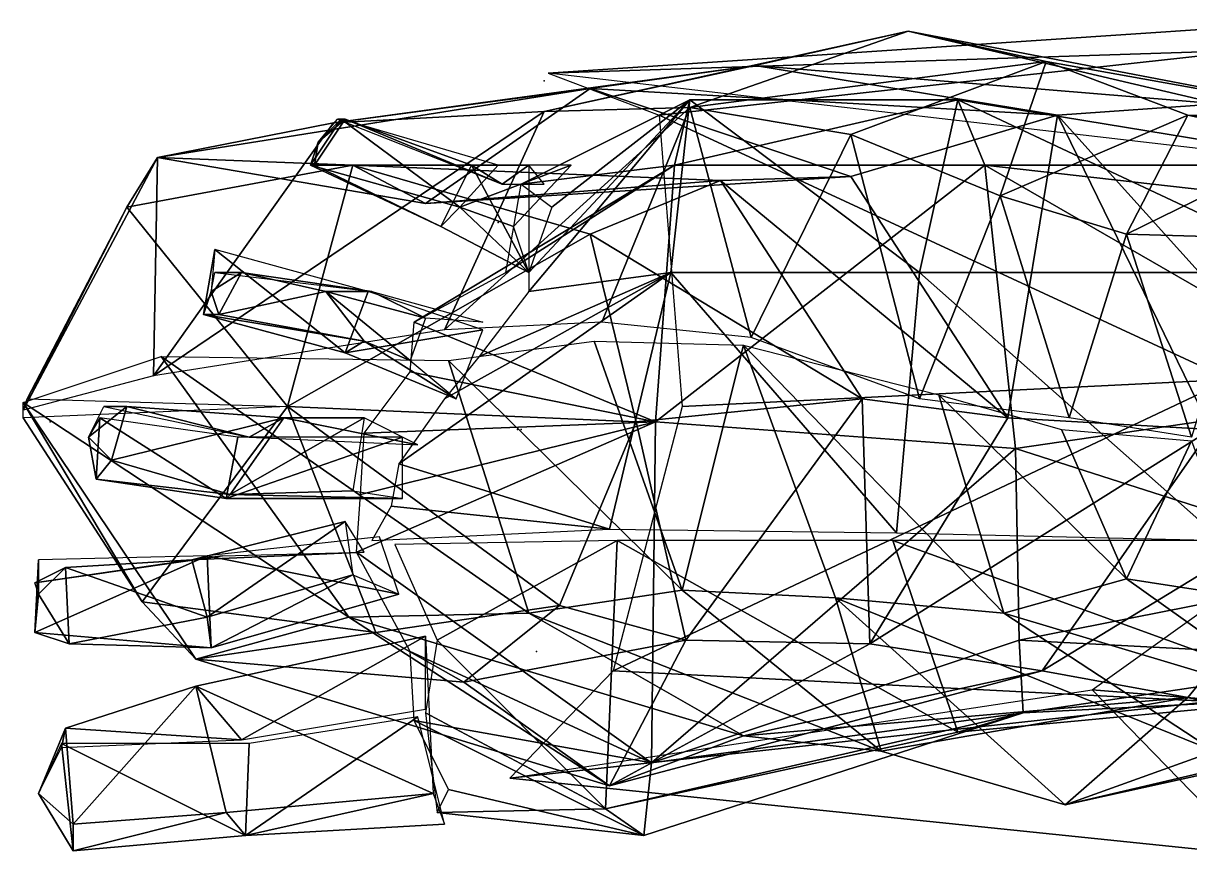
# Model space of a CAD drawing. Extents: x 4.9 to 9.1, y -6.1 to 13.5.
# Drawn here: x 6.359 to 6.867, y 12.674 to 13.035 of the extents above; entities that cross this region are included whole.
import ezdxf

# ---------------------------------------------------------------- set-up
doc = ezdxf.new("R2010")
doc.units = 0
doc.layers.get('0').update_dxf_attribs({"linetype": 'CONTINUOUS'})

msp = doc.modelspace()

# ---------------------------------------------------------------- linework, layer by layer
at = {"color": 0}
for p in [(6.58598, 13.0102, -2.59333), (6.56598, 12.94853, -2.58833), (6.37098, 12.86186, -4.11333), (6.57431, 12.85853, -2.59333), (6.57431, 12.85853, -2.59333), (6.57598, 12.85853, -2.595), (6.57598, 12.85853, -2.595), (6.58264, 12.76186, -2.59667)]:
    msp.add_point(p, dxfattribs=at)
for points in [[(6.58764, 13.01353, -2.59667), (6.89431, 13.02353, -2.44333), (6.91264, 13.0352, -2.61833)], [(6.91264, 13.0352, -2.61833), (6.90431, 12.97686, -2.765), (6.58764, 13.01353, -2.59667)], [(6.74431, 13.03186, -2.99333), (6.58598, 12.99686, -2.88333), (6.67764, 13.01686, -2.81833)], [(6.58598, 12.99686, -2.88333), (6.74431, 13.03186, -2.99333), (6.64931, 12.99853, -3.03167)], [(6.80431, 13.01853, -3.15833), (6.64931, 12.99853, -3.03167), (6.74431, 13.03186, -2.99333)], [(6.67764, 13.01686, -2.81833), (6.87931, 13.0002, -2.93), (6.74431, 13.03186, -2.99333)], [(6.94431, 12.99353, -3.10167), (6.74431, 13.03186, -2.99333), (6.87931, 13.0002, -2.93)], [(6.74431, 13.03186, -2.99333), (6.94431, 12.99353, -3.10167), (6.80431, 13.01853, -3.15833)], [(6.89431, 13.02353, -2.44333), (6.58764, 13.01353, -2.59667), (6.63598, 12.9952, -2.44667)], [(6.63598, 12.9952, -2.44667), (6.88431, 12.8802, -2.36667), (6.89431, 13.02353, -2.44333)], [(6.64931, 12.99853, -3.03167), (6.80431, 13.01853, -3.15833), (6.71931, 12.98686, -3.185)], [(6.78431, 12.9602, -3.35), (6.71931, 12.98686, -3.185), (6.80431, 13.01853, -3.15833)], [(6.80431, 13.01853, -3.15833), (6.86598, 12.9952, -3.32833), (6.78431, 12.9602, -3.35)], [(6.86598, 12.9952, -3.32833), (6.80431, 13.01853, -3.15833), (6.94431, 12.99353, -3.10167)], [(6.67764, 13.01686, -2.81833), (6.49431, 12.99186, -2.70833), (6.60598, 13.00686, -2.67167)], [(6.49431, 12.99186, -2.70833), (6.67764, 13.01686, -2.81833), (6.58598, 12.99686, -2.88333)], [(6.60598, 13.00686, -2.67167), (6.80931, 12.9952, -2.765), (6.67764, 13.01686, -2.81833)], [(6.87931, 13.0002, -2.93), (6.67764, 13.01686, -2.81833), (6.80931, 12.9952, -2.765)], [(6.60598, 13.00686, -2.67167), (6.41764, 12.97686, -2.58667), (6.53431, 12.95686, -2.53)], [(6.41764, 12.97686, -2.58667), (6.60598, 13.00686, -2.67167), (6.49431, 12.99186, -2.70833)], [(6.53431, 12.95686, -2.53), (6.71931, 12.96853, -2.60333), (6.60598, 13.00686, -2.67167)], [(6.80931, 12.9952, -2.765), (6.60598, 13.00686, -2.67167), (6.71931, 12.96853, -2.60333)], [(6.64931, 12.99853, -3.03167), (6.54264, 12.90186, -2.89333), (6.58598, 12.99686, -2.88333)], [(6.54264, 12.90186, -2.89333), (6.64931, 12.99853, -3.03167), (6.61098, 12.9052, -3.04)], [(6.57598, 12.9652, -4.10333), (6.64931, 13.00186, -4.09833), (6.64264, 12.97353, -4.14333)], [(6.64931, 13.00186, -4.09833), (6.57598, 12.9652, -4.10333), (6.58931, 12.9552, -4.05833)], [(6.57931, 12.91853, -4.085), (6.64098, 12.92686, -4.045), (6.64931, 13.00186, -4.09833)], [(6.64931, 13.00186, -4.09833), (6.58931, 12.9552, -4.05833), (6.57931, 12.92686, -4.05667)], [(6.64931, 13.00186, -4.09833), (6.57931, 12.92686, -4.05667), (6.57931, 12.91853, -4.085)], [(6.67598, 12.89853, -3.19667), (6.61098, 12.9052, -3.04), (6.64931, 12.99853, -3.03167)], [(6.74931, 12.92686, -3.99), (6.64931, 13.00186, -4.09833), (6.64098, 12.92686, -4.045)], [(6.64264, 12.97353, -4.14333), (6.76598, 13.00186, -4.07), (6.77764, 12.97353, -4.13333)], [(6.76598, 13.00186, -4.07), (6.64264, 12.97353, -4.14333), (6.64931, 13.00186, -4.09833)], [(6.64931, 13.00186, -4.09833), (6.74931, 12.92686, -3.99), (6.76598, 13.00186, -4.07)], [(6.64931, 12.99853, -3.03167), (6.71931, 12.98686, -3.185), (6.67598, 12.89853, -3.19667)], [(6.92597, 12.92686, -3.91333), (6.76598, 13.00186, -4.07), (6.74931, 12.92686, -3.99)], [(6.76598, 13.00186, -4.07), (6.92597, 12.92686, -3.91333), (6.93931, 12.97353, -4.02)], [(6.93931, 12.97353, -4.02), (6.77764, 12.97353, -4.13333), (6.76598, 13.00186, -4.07)], [(6.80931, 12.9952, -2.765), (6.94764, 12.84186, -2.885), (6.87931, 13.0002, -2.93)], [(6.58598, 12.99686, -2.88333), (6.41598, 12.88186, -2.75833), (6.49431, 12.99186, -2.70833)], [(6.41598, 12.88186, -2.75833), (6.58598, 12.99686, -2.88333), (6.54264, 12.90186, -2.89333)], [(6.48764, 12.98353, -4.09), (6.48431, 12.97353, -4.08167), (6.49764, 12.99353, -4.08167)], [(6.54931, 12.9552, -4.05167), (6.49764, 12.99353, -4.08167), (6.48431, 12.97353, -4.08167)], [(6.48764, 12.98353, -4.09), (6.49931, 12.99353, -4.09667), (6.48598, 12.97353, -4.1)], [(6.55431, 12.97353, -4.09833), (6.48598, 12.97353, -4.1), (6.49931, 12.99353, -4.09667)], [(6.48764, 12.98353, -4.09), (6.49598, 12.99353, -4.07833), (6.49931, 12.99353, -4.09667)], [(6.56764, 12.9652, -4.06333), (6.49931, 12.99353, -4.09667), (6.49598, 12.99353, -4.07833)], [(6.49764, 12.99353, -4.08167), (6.54931, 12.9552, -4.05167), (6.56598, 12.97353, -4.06667)], [(6.49931, 12.99353, -4.09667), (6.56764, 12.9652, -4.06333), (6.55431, 12.97353, -4.09833)], [(6.88431, 12.8802, -2.36667), (6.63598, 12.9952, -2.44667), (6.64598, 12.86853, -2.37667)], [(6.80931, 12.9952, -2.765), (6.71931, 12.96853, -2.60333), (6.78764, 12.86353, -2.57333)], [(6.83931, 12.94353, -3.48667), (6.78431, 12.9602, -3.35), (6.86598, 12.9952, -3.32833)], [(6.78764, 12.86353, -2.57333), (6.87598, 12.85853, -2.75833), (6.80931, 12.9952, -2.765)], [(6.94764, 12.84186, -2.885), (6.80931, 12.9952, -2.765), (6.87598, 12.85853, -2.75833)], [(6.86598, 12.9952, -3.32833), (6.92097, 12.98353, -3.46833), (6.83931, 12.94353, -3.48667)], [(6.94431, 12.99353, -3.10167), (7.00097, 12.9702, -3.28167), (6.86598, 12.9952, -3.32833)], [(6.92097, 12.98353, -3.46833), (6.86598, 12.9952, -3.32833), (7.00097, 12.9702, -3.28167)], [(6.41764, 12.97686, -2.58667), (6.49431, 12.99186, -2.70833), (6.41598, 12.88186, -2.75833)], [(6.48764, 12.98353, -4.09), (6.48598, 12.97353, -4.1), (6.48431, 12.97353, -4.08167)], [(6.74931, 12.87186, -3.355), (6.67598, 12.89853, -3.19667), (6.71931, 12.98686, -3.185)], [(6.71931, 12.98686, -3.185), (6.78431, 12.9602, -3.35), (6.74931, 12.87186, -3.355)], [(6.89431, 12.94186, -3.62667), (6.83931, 12.94353, -3.48667), (6.92097, 12.98353, -3.46833)], [(6.40431, 12.9552, -2.49333), (6.41764, 12.97686, -2.58667), (6.35931, 12.86686, -2.64333)], [(6.41598, 12.88186, -2.75833), (6.35931, 12.86686, -2.64333), (6.41764, 12.97686, -2.58667)], [(6.41764, 12.97686, -2.58667), (6.40431, 12.9552, -2.49333), (6.50264, 12.97353, -2.44333)], [(6.50264, 12.97353, -2.44333), (6.53431, 12.95686, -2.53), (6.41764, 12.97686, -2.58667)], [(6.47431, 12.86853, -2.395), (6.50264, 12.97353, -2.44333), (6.40431, 12.9552, -2.49333)], [(6.47431, 12.86853, -2.395), (6.60598, 12.94353, -2.39667), (6.50264, 12.97353, -2.44333)], [(6.54098, 12.94686, -4.085), (6.48431, 12.97353, -4.08167), (6.48598, 12.97353, -4.1)], [(6.48431, 12.97353, -4.08167), (6.54098, 12.94686, -4.085), (6.54931, 12.9552, -4.05167)], [(6.48598, 12.97353, -4.1), (6.55431, 12.97353, -4.09833), (6.54098, 12.94686, -4.085)], [(6.66264, 12.96686, -2.455), (6.50264, 12.97353, -2.44333), (6.60598, 12.94353, -2.39667)], [(6.50264, 12.97353, -2.44333), (6.66264, 12.96686, -2.455), (6.53431, 12.95686, -2.53)], [(6.52931, 12.9052, -4.09), (6.64264, 12.97353, -4.14333), (6.63431, 12.86186, -4.15667)], [(6.64264, 12.97353, -4.14333), (6.52931, 12.9052, -4.09), (6.56931, 12.92686, -4.09)], [(6.57931, 12.92686, -4.085), (6.54098, 12.94686, -4.085), (6.55431, 12.97353, -4.09833)], [(6.59764, 12.97353, -4.06333), (6.56598, 12.97353, -4.06667), (6.54931, 12.9552, -4.05167)], [(6.54931, 12.9552, -4.05167), (6.57264, 12.94686, -4.06167), (6.59764, 12.97353, -4.06333)], [(6.57931, 12.97353, -4.09667), (6.55431, 12.97353, -4.09833), (6.56764, 12.9652, -4.06333)], [(6.55431, 12.97353, -4.09833), (6.57931, 12.97353, -4.09667), (6.57931, 12.92686, -4.085)], [(6.56764, 12.9652, -4.06333), (6.58598, 12.9652, -4.065), (6.57931, 12.97353, -4.09667)], [(6.64264, 12.97353, -4.14333), (6.56931, 12.92686, -4.09), (6.57598, 12.9652, -4.10333)], [(6.63431, 12.86186, -4.15667), (6.77764, 12.97353, -4.13333), (6.79098, 12.8502, -4.13)], [(6.77764, 12.97353, -4.13333), (6.63431, 12.86186, -4.15667), (6.64264, 12.97353, -4.14333)], [(6.77764, 12.97353, -4.13333), (6.93931, 12.97353, -4.02), (6.93931, 12.9552, -4.10833)], [(6.77764, 12.97353, -4.13333), (6.93931, 12.9552, -4.10833), (6.95097, 12.87353, -4.11833)], [(6.95097, 12.87353, -4.11833), (6.79098, 12.8502, -4.13), (6.77764, 12.97353, -4.13333)], [(6.71931, 12.96853, -2.60333), (6.53431, 12.95686, -2.53), (6.66264, 12.96686, -2.455)], [(6.60598, 12.94353, -2.39667), (6.72431, 12.87186, -2.44333), (6.66264, 12.96686, -2.455)], [(6.66264, 12.96686, -2.455), (6.78764, 12.86353, -2.57333), (6.71931, 12.96853, -2.60333)], [(6.78764, 12.86353, -2.57333), (6.66264, 12.96686, -2.455), (6.72431, 12.87186, -2.44333)], [(6.81431, 12.86353, -3.49167), (6.74931, 12.87186, -3.355), (6.78431, 12.9602, -3.35)], [(6.78431, 12.9602, -3.35), (6.83931, 12.94353, -3.48667), (6.81431, 12.86353, -3.49167)], [(6.35931, 12.86686, -2.64333), (6.36098, 12.87186, -2.52167), (6.40431, 12.9552, -2.49333)], [(6.47431, 12.86853, -2.395), (6.40431, 12.9552, -2.49333), (6.36098, 12.87186, -2.52167)], [(6.57931, 12.92686, -4.085), (6.54931, 12.9552, -4.05167), (6.54098, 12.94686, -4.085)], [(6.54931, 12.9552, -4.05167), (6.57931, 12.92686, -4.085), (6.57264, 12.94686, -4.06167)], [(6.47431, 12.86853, -2.395), (6.62598, 12.86186, -2.38), (6.60598, 12.94353, -2.39667)], [(6.72431, 12.87186, -2.44333), (6.60598, 12.94353, -2.39667), (6.62598, 12.86186, -2.38)], [(6.86764, 12.8552, -3.625), (6.81431, 12.86353, -3.49167), (6.83931, 12.94353, -3.48667)], [(6.83931, 12.94353, -3.48667), (6.89431, 12.94186, -3.62667), (6.86764, 12.8552, -3.625)], [(6.44098, 12.91853, -4.05667), (6.43764, 12.90853, -4.05), (6.44264, 12.93686, -4.04667)], [(6.49931, 12.89186, -4.04167), (6.44264, 12.93686, -4.04667), (6.43764, 12.90853, -4.05)], [(6.44264, 12.93686, -4.04667), (6.49931, 12.89186, -4.04167), (6.50931, 12.91853, -4.035)], [(6.44098, 12.91853, -4.05667), (6.45431, 12.92686, -4.06833), (6.44431, 12.90853, -4.075)], [(6.44098, 12.91853, -4.05667), (6.44264, 12.92686, -4.04833), (6.45431, 12.92686, -4.06833)], [(6.51098, 12.91853, -4.03167), (6.45431, 12.92686, -4.06833), (6.44264, 12.92686, -4.04833)], [(6.49098, 12.91853, -4.07833), (6.44431, 12.90853, -4.075), (6.45431, 12.92686, -4.06833)], [(6.45431, 12.92686, -4.06833), (6.51098, 12.91853, -4.03167), (6.49098, 12.91853, -4.07833)], [(6.52264, 12.84353, -4.05333), (6.61431, 12.8152, -4.03), (6.64098, 12.92686, -4.045)], [(6.64098, 12.92686, -4.045), (6.54264, 12.87186, -4.07), (6.52264, 12.84353, -4.05333)], [(6.64098, 12.92686, -4.045), (6.55764, 12.8902, -4.05333), (6.54264, 12.87186, -4.07)], [(6.64098, 12.92686, -4.045), (6.57931, 12.91853, -4.085), (6.55764, 12.8902, -4.05333)], [(6.73931, 12.81353, -3.94833), (6.64098, 12.92686, -4.045), (6.61431, 12.8152, -4.03)], [(6.64098, 12.92686, -4.045), (6.73931, 12.81353, -3.94833), (6.74931, 12.92686, -3.99)], [(6.88098, 12.8102, -3.83), (6.74931, 12.92686, -3.99), (6.73931, 12.81353, -3.94833)], [(6.74931, 12.92686, -3.99), (6.88098, 12.8102, -3.83), (6.92597, 12.92686, -3.91333)], [(6.44098, 12.91853, -4.05667), (6.44431, 12.90853, -4.075), (6.43764, 12.90853, -4.05)], [(6.44431, 12.90853, -4.075), (6.49098, 12.91853, -4.07833), (6.50764, 12.89686, -4.08)], [(6.53431, 12.90686, -4.09167), (6.49098, 12.91853, -4.07833), (6.51098, 12.91853, -4.03167)], [(6.52764, 12.88853, -4.08667), (6.50764, 12.89686, -4.08), (6.49098, 12.91853, -4.07833)], [(6.49098, 12.91853, -4.07833), (6.53431, 12.90686, -4.09167), (6.52764, 12.88853, -4.08667)], [(6.55931, 12.90186, -4.065), (6.50931, 12.91853, -4.035), (6.49931, 12.89186, -4.04167)], [(6.51098, 12.91853, -4.03167), (6.55931, 12.9052, -4.06333), (6.53431, 12.90686, -4.09167)], [(6.50764, 12.89686, -4.08), (6.43764, 12.90853, -4.05), (6.44431, 12.90853, -4.075)], [(6.43764, 12.90853, -4.05), (6.50764, 12.89686, -4.08), (6.49931, 12.89186, -4.04167)], [(6.49931, 12.89186, -4.04167), (6.54764, 12.87186, -4.07333), (6.55931, 12.90186, -4.065)], [(6.63431, 12.86186, -4.15667), (6.52764, 12.88353, -4.08333), (6.52931, 12.9052, -4.09)], [(6.54764, 12.87186, -4.07333), (6.49931, 12.89186, -4.04167), (6.50764, 12.89686, -4.08)], [(6.50764, 12.89686, -4.08), (6.52764, 12.88853, -4.08667), (6.54764, 12.87186, -4.07333)], [(6.54431, 12.88853, -2.9), (6.60764, 12.89686, -3.04), (6.64598, 12.78853, -3.02333)], [(6.67264, 12.8952, -3.19667), (6.64598, 12.78853, -3.02333), (6.60764, 12.89686, -3.04)], [(6.64598, 12.78853, -3.02333), (6.67264, 12.8952, -3.19667), (6.71264, 12.7852, -3.17167)], [(6.78598, 12.77853, -3.34333), (6.71264, 12.7852, -3.17167), (6.67264, 12.8952, -3.19667)], [(6.67264, 12.8952, -3.19667), (6.75764, 12.87353, -3.36), (6.78598, 12.77853, -3.34333)], [(6.35931, 12.8702, -2.64333), (6.41931, 12.8902, -2.76), (6.50098, 12.77686, -2.72333)], [(6.57931, 12.77853, -2.86833), (6.50098, 12.77686, -2.72333), (6.41931, 12.8902, -2.76)], [(6.41931, 12.8902, -2.76), (6.54431, 12.88853, -2.9), (6.57931, 12.77853, -2.86833)], [(6.64598, 12.78853, -3.02333), (6.57931, 12.77853, -2.86833), (6.54431, 12.88853, -2.9)], [(6.63431, 12.86186, -4.15667), (6.50764, 12.85686, -4.095), (6.52764, 12.88353, -4.08333)], [(6.61598, 12.75353, -2.46167), (6.87598, 12.7402, -2.44333), (6.88431, 12.8802, -2.36667)], [(6.88431, 12.8802, -2.36667), (6.64598, 12.86853, -2.37667), (6.61598, 12.75353, -2.46167)], [(6.62598, 12.86186, -2.38), (6.64764, 12.76686, -2.46833), (6.72431, 12.87186, -2.44333)], [(6.72764, 12.7652, -2.62833), (6.72431, 12.87186, -2.44333), (6.64764, 12.76686, -2.46833)], [(6.72431, 12.87186, -2.44333), (6.72764, 12.7652, -2.62833), (6.78764, 12.86353, -2.57333)], [(6.83931, 12.79353, -3.48), (6.78598, 12.77853, -3.34333), (6.75764, 12.87353, -3.36)], [(6.75764, 12.87353, -3.36), (6.81098, 12.85853, -3.49167), (6.83931, 12.79353, -3.48)], [(6.79098, 12.8502, -4.13), (6.95097, 12.87353, -4.11833), (6.95264, 12.79853, -4.09833)], [(6.35931, 12.8702, -2.64333), (6.41098, 12.78353, -2.49833), (6.35931, 12.86353, -2.52)], [(6.41098, 12.78353, -2.49833), (6.35931, 12.8702, -2.64333), (6.43431, 12.75853, -2.60167)], [(6.50098, 12.77686, -2.72333), (6.43431, 12.75853, -2.60167), (6.35931, 12.8702, -2.64333)], [(6.47431, 12.86853, -2.395), (6.35931, 12.86353, -2.52), (6.41098, 12.78353, -2.49833)], [(6.38764, 12.8552, -4.07333), (6.40431, 12.86853, -4.08167), (6.39764, 12.8452, -4.08667)], [(6.38764, 12.8552, -4.07333), (6.39431, 12.86853, -4.06), (6.40431, 12.86853, -4.08167)], [(6.45764, 12.8552, -4.03833), (6.40431, 12.86853, -4.08167), (6.39431, 12.86853, -4.06)], [(6.47264, 12.86353, -4.08), (6.39764, 12.8452, -4.08667), (6.40431, 12.86853, -4.08167)], [(6.40431, 12.86853, -4.08167), (6.45764, 12.8552, -4.03833), (6.47264, 12.86353, -4.08)], [(6.47431, 12.86853, -2.395), (6.41098, 12.78353, -2.49833), (6.51264, 12.7702, -2.44333)], [(6.47431, 12.86853, -2.395), (6.59264, 12.78186, -2.40667), (6.62598, 12.86186, -2.38)], [(6.47431, 12.86853, -2.395), (6.51264, 12.7702, -2.44333), (6.59264, 12.78186, -2.40667)], [(6.38764, 12.8552, -4.07333), (6.39098, 12.83686, -4.065), (6.39264, 12.86353, -4.05333)], [(6.44764, 12.82853, -4.04167), (6.39264, 12.86353, -4.05333), (6.39098, 12.83686, -4.065)], [(6.39264, 12.86353, -4.05333), (6.44764, 12.82853, -4.04167), (6.45264, 12.8552, -4.03833)], [(6.39764, 12.8452, -4.08667), (6.47264, 12.86353, -4.08), (6.44931, 12.8302, -4.08)], [(6.50764, 12.86353, -4.09), (6.44931, 12.8302, -4.08), (6.47264, 12.86353, -4.08)], [(6.44931, 12.8302, -4.08), (6.50764, 12.86353, -4.09), (6.50264, 12.83186, -4.09)], [(6.53098, 12.85186, -4.05333), (6.47264, 12.86353, -4.08), (6.45764, 12.8552, -4.03833)], [(6.47264, 12.86353, -4.08), (6.53098, 12.85186, -4.05333), (6.50764, 12.86353, -4.09)], [(6.50431, 12.8052, -4.10333), (6.63431, 12.86186, -4.15667), (6.63264, 12.71353, -4.16667)], [(6.63431, 12.86186, -4.15667), (6.50431, 12.8052, -4.10333), (6.50598, 12.8302, -4.08833)], [(6.63431, 12.86186, -4.15667), (6.50598, 12.8302, -4.08833), (6.50764, 12.85686, -4.095)], [(6.64764, 12.76686, -2.46833), (6.62598, 12.86186, -2.38), (6.59264, 12.78186, -2.40667)], [(6.79098, 12.8502, -4.13), (6.63264, 12.71353, -4.16667), (6.63431, 12.86186, -4.15667)], [(6.87598, 12.85853, -2.75833), (6.78764, 12.86353, -2.57333), (6.72764, 12.7652, -2.62833)], [(6.38764, 12.8552, -4.07333), (6.39764, 12.8452, -4.08667), (6.39098, 12.83686, -4.065)], [(6.52431, 12.8552, -4.055), (6.45264, 12.8552, -4.03833), (6.44764, 12.82853, -4.04167)], [(6.44764, 12.82853, -4.04167), (6.52431, 12.82853, -4.065), (6.52431, 12.8552, -4.055)], [(6.72764, 12.7652, -2.62833), (6.80264, 12.75353, -2.79), (6.87598, 12.85853, -2.75833)], [(6.94764, 12.84186, -2.885), (6.87598, 12.85853, -2.75833), (6.80264, 12.75353, -2.79)], [(6.86764, 12.85353, -3.62667), (6.83931, 12.79353, -3.48), (6.81098, 12.85853, -3.49167)], [(6.94764, 12.7352, -2.75667), (6.82431, 12.7452, -2.745), (6.98264, 12.85853, -2.83)], [(6.63264, 12.71353, -4.16667), (6.79098, 12.8502, -4.13), (6.79264, 12.76686, -4.12167)], [(6.95264, 12.79853, -4.09833), (6.79264, 12.76686, -4.12167), (6.79098, 12.8502, -4.13)], [(6.83931, 12.79353, -3.48), (6.86764, 12.85353, -3.62667), (6.89264, 12.7852, -3.61)], [(6.44931, 12.8302, -4.08), (6.39098, 12.83686, -4.065), (6.39764, 12.8452, -4.08667)], [(6.61431, 12.8152, -4.03), (6.52264, 12.84353, -4.05333), (6.51931, 12.8252, -4.06667)], [(6.80264, 12.75353, -2.79), (6.86598, 12.74186, -2.92), (6.94764, 12.84186, -2.885)], [(6.94097, 12.72353, -3.08), (6.94764, 12.84186, -2.885), (6.86598, 12.74186, -2.92)], [(6.39098, 12.83686, -4.065), (6.44931, 12.8302, -4.08), (6.44764, 12.82853, -4.04167)], [(6.52431, 12.82853, -4.065), (6.44764, 12.82853, -4.04167), (6.44931, 12.8302, -4.08)], [(6.44931, 12.8302, -4.08), (6.50264, 12.83186, -4.09), (6.52431, 12.82853, -4.065)], [(6.61431, 12.8152, -4.03), (6.51931, 12.8252, -4.06667), (6.51098, 12.8102, -4.05667)], [(6.49931, 12.81853, -4.08833), (6.43931, 12.77686, -4.08167), (6.43264, 12.80186, -4.075)], [(6.43264, 12.80186, -4.075), (6.50764, 12.8052, -4.05), (6.49931, 12.81853, -4.08833)], [(6.43931, 12.77686, -4.08167), (6.49931, 12.81853, -4.08833), (6.50264, 12.7952, -4.10167)], [(6.43931, 12.80353, -4.04333), (6.52264, 12.78686, -4.06667), (6.51431, 12.81186, -4.06167)], [(6.61764, 12.8102, -4.02833), (6.52098, 12.80853, -4.04667), (6.53931, 12.76686, -4.09167)], [(6.53931, 12.76686, -4.09167), (6.61264, 12.69353, -4.06833), (6.61764, 12.8102, -4.02833)], [(6.76598, 12.72686, -3.99833), (6.61764, 12.8102, -4.02833), (6.61264, 12.69353, -4.06833)], [(6.61764, 12.8102, -4.02833), (6.76598, 12.72686, -3.99833), (6.73764, 12.8102, -3.95333)], [(6.73764, 12.8102, -3.95333), (6.92597, 12.74186, -3.90167), (6.88764, 12.8102, -3.83167)], [(6.92597, 12.74186, -3.90167), (6.73764, 12.8102, -3.95333), (6.76598, 12.72686, -3.99833)], [(6.50764, 12.8052, -4.05), (6.43264, 12.80186, -4.075), (6.44598, 12.80353, -4.04333)], [(6.63264, 12.71353, -4.16667), (6.52764, 12.76186, -4.11833), (6.50431, 12.8052, -4.10333)], [(6.43931, 12.80353, -4.04333), (6.36598, 12.80186, -4.05), (6.36431, 12.7702, -4.055)], [(6.36431, 12.7702, -4.055), (6.44098, 12.76353, -4.05), (6.43931, 12.80353, -4.04333)], [(6.36431, 12.79186, -4.04833), (6.44598, 12.80353, -4.04333), (6.43264, 12.80186, -4.075)], [(6.36598, 12.78686, -4.06667), (6.36431, 12.7702, -4.055), (6.36598, 12.80186, -4.05)], [(6.43264, 12.80186, -4.075), (6.37764, 12.79853, -4.07667), (6.36431, 12.79186, -4.04833)], [(6.37764, 12.79853, -4.07667), (6.43264, 12.80186, -4.075), (6.43931, 12.77686, -4.08167)], [(6.52264, 12.78686, -4.06667), (6.43931, 12.80353, -4.04333), (6.44098, 12.76353, -4.05)], [(6.36598, 12.78686, -4.06667), (6.36431, 12.79186, -4.04833), (6.37764, 12.79853, -4.07667)], [(6.36598, 12.78686, -4.06667), (6.37764, 12.79853, -4.07667), (6.37931, 12.7652, -4.08333)], [(6.43931, 12.77686, -4.08167), (6.37931, 12.7652, -4.08333), (6.37764, 12.79853, -4.07667)], [(6.50264, 12.7952, -4.10167), (6.44098, 12.76353, -4.05), (6.43931, 12.77686, -4.08167)], [(6.44098, 12.76353, -4.05), (6.50264, 12.7952, -4.10167), (6.52264, 12.78686, -4.06667)], [(6.79264, 12.76686, -4.12167), (6.95264, 12.79853, -4.09833), (6.95097, 12.75853, -4.05667)], [(6.78598, 12.77853, -3.34333), (6.83931, 12.79353, -3.48), (6.91431, 12.7402, -3.455)], [(6.89264, 12.7852, -3.61), (6.91431, 12.7402, -3.455), (6.83931, 12.79353, -3.48)], [(6.36598, 12.78686, -4.06667), (6.37931, 12.7652, -4.08333), (6.36431, 12.7702, -4.055)], [(6.57931, 12.77853, -2.86833), (6.64598, 12.78853, -3.02333), (6.73264, 12.71853, -2.985)], [(6.71264, 12.7852, -3.17167), (6.73264, 12.71853, -2.985), (6.64598, 12.78853, -3.02333)], [(6.73264, 12.71853, -2.985), (6.71264, 12.7852, -3.17167), (6.81264, 12.6952, -3.12667)], [(6.87764, 12.71853, -3.31), (6.81264, 12.6952, -3.12667), (6.71264, 12.7852, -3.17167)], [(6.71264, 12.7852, -3.17167), (6.78598, 12.77853, -3.34333), (6.87764, 12.71853, -3.31)], [(6.43431, 12.75853, -2.60167), (6.51264, 12.7702, -2.44333), (6.41098, 12.78353, -2.49833)], [(6.55098, 12.74853, -2.53333), (6.59264, 12.78186, -2.40667), (6.51264, 12.7702, -2.44333)], [(6.59264, 12.78186, -2.40667), (6.55098, 12.74853, -2.53333), (6.64764, 12.76686, -2.46833)], [(6.37931, 12.7652, -4.08333), (6.43931, 12.77686, -4.08167), (6.44098, 12.76353, -4.05)], [(6.43431, 12.75853, -2.60167), (6.50098, 12.77686, -2.72333), (6.61431, 12.70353, -2.69333)], [(6.50098, 12.77686, -2.72333), (6.57931, 12.77853, -2.86833), (6.67264, 12.7252, -2.82833)], [(6.67264, 12.7252, -2.82833), (6.61431, 12.70353, -2.69333), (6.50098, 12.77686, -2.72333)], [(6.73264, 12.71853, -2.985), (6.67264, 12.7252, -2.82833), (6.57931, 12.77853, -2.86833)], [(6.91431, 12.7402, -3.455), (6.87764, 12.71853, -3.31), (6.78598, 12.77853, -3.34333)], [(6.44098, 12.76353, -4.05), (6.36431, 12.7702, -4.055), (6.37931, 12.7652, -4.08333)], [(6.51264, 12.7702, -2.44333), (6.43431, 12.75853, -2.60167), (6.55098, 12.74853, -2.53333)], [(6.53431, 12.76853, -4.1), (6.43431, 12.74686, -4.13333), (6.45431, 12.72353, -4.08167)], [(6.43431, 12.74686, -4.13333), (6.53431, 12.76853, -4.1), (6.53764, 12.7002, -4.155)], [(6.45431, 12.72353, -4.08167), (6.53431, 12.73686, -4.06667), (6.53431, 12.76853, -4.1)], [(6.61264, 12.69353, -4.06833), (6.53931, 12.76686, -4.09167), (6.53431, 12.7352, -4.07167)], [(6.61431, 12.70353, -2.69333), (6.64764, 12.76686, -2.46833), (6.55098, 12.74853, -2.53333)], [(6.64764, 12.76686, -2.46833), (6.61431, 12.70353, -2.69333), (6.72764, 12.7652, -2.62833)], [(6.80264, 12.75353, -2.79), (6.72764, 12.7652, -2.62833), (6.61431, 12.70353, -2.69333)], [(6.63264, 12.71353, -4.16667), (6.79264, 12.76686, -4.12167), (6.79431, 12.7352, -4.08833)], [(6.95097, 12.75853, -4.05667), (6.79431, 12.7352, -4.08833), (6.79264, 12.76686, -4.12167)], [(6.63264, 12.71353, -4.16667), (6.52931, 12.73186, -4.14333), (6.52764, 12.76186, -4.11833)], [(6.61431, 12.70353, -2.69333), (6.55098, 12.74853, -2.53333), (6.43431, 12.75853, -2.60167)], [(6.87598, 12.7402, -2.44333), (6.61598, 12.75353, -2.46167), (6.57098, 12.70686, -2.59667)], [(6.61431, 12.70353, -2.69333), (6.67264, 12.7252, -2.82833), (6.80264, 12.75353, -2.79)], [(6.86598, 12.74186, -2.92), (6.80264, 12.75353, -2.79), (6.67264, 12.7252, -2.82833)], [(6.79431, 12.7352, -4.08833), (6.95097, 12.75853, -4.05667), (6.92597, 12.74186, -3.90167)], [(6.43431, 12.74686, -4.13333), (6.38098, 12.68686, -4.13167), (6.37764, 12.72853, -4.12167)], [(6.37764, 12.72853, -4.12167), (6.45431, 12.72353, -4.08167), (6.43431, 12.74686, -4.13333)], [(6.38098, 12.68686, -4.13167), (6.43431, 12.74686, -4.13333), (6.44764, 12.69186, -4.165)], [(6.53764, 12.7002, -4.155), (6.44764, 12.69186, -4.165), (6.43431, 12.74686, -4.13333)], [(6.89431, 12.67353, -2.6), (6.57098, 12.70686, -2.59667), (6.82431, 12.7452, -2.745)], [(6.82431, 12.7452, -2.745), (6.94764, 12.7352, -2.75667), (6.89431, 12.67353, -2.6)], [(6.57098, 12.70686, -2.59667), (6.89431, 12.67353, -2.6), (6.87598, 12.7402, -2.44333)], [(6.67264, 12.7252, -2.82833), (6.73264, 12.71853, -2.985), (6.86598, 12.74186, -2.92)], [(6.81264, 12.6952, -3.12667), (6.86598, 12.74186, -2.92), (6.73264, 12.71853, -2.985)], [(6.92597, 12.74186, -3.90167), (6.76598, 12.72686, -3.99833), (6.79431, 12.7352, -4.08833)], [(6.86598, 12.74186, -2.92), (6.81264, 12.6952, -3.12667), (6.94097, 12.72353, -3.08)], [(6.53098, 12.73353, -4.075), (6.45764, 12.72186, -4.075), (6.45598, 12.68186, -4.09167)], [(6.45598, 12.68186, -4.09167), (6.54264, 12.68686, -4.09333), (6.53098, 12.73353, -4.075)], [(6.61264, 12.69353, -4.06833), (6.53431, 12.7352, -4.07167), (6.53931, 12.69186, -4.095)], [(6.61264, 12.69353, -4.06833), (6.79431, 12.7352, -4.08833), (6.76598, 12.72686, -3.99833)], [(6.79431, 12.7352, -4.08833), (6.61264, 12.69353, -4.06833), (6.62931, 12.68186, -4.12833)], [(6.79431, 12.7352, -4.08833), (6.62931, 12.68186, -4.12833), (6.63264, 12.71353, -4.16667)], [(6.97597, 12.73353, -3.27667), (6.94097, 12.72353, -3.08), (6.81264, 12.6952, -3.12667)], [(6.81264, 12.6952, -3.12667), (6.87764, 12.71853, -3.31), (6.97597, 12.73353, -3.27667)], [(6.36598, 12.7002, -4.10833), (6.37764, 12.72853, -4.12167), (6.38098, 12.68686, -4.13167)], [(6.36598, 12.7002, -4.10833), (6.37598, 12.7202, -4.08667), (6.37764, 12.72853, -4.12167)], [(6.45431, 12.72353, -4.08167), (6.37764, 12.72853, -4.12167), (6.37598, 12.7202, -4.08667)], [(6.52931, 12.73186, -4.14333), (6.63264, 12.71353, -4.16667), (6.62931, 12.68186, -4.12833)], [(6.62931, 12.68186, -4.12833), (6.54431, 12.70186, -4.14833), (6.52931, 12.73186, -4.14333)], [(6.36598, 12.7002, -4.10833), (6.38098, 12.6752, -4.10333), (6.37598, 12.72186, -4.09167)], [(6.45598, 12.68186, -4.09167), (6.37598, 12.72186, -4.09167), (6.38098, 12.6752, -4.10333)], [(6.37598, 12.72186, -4.09167), (6.45598, 12.68186, -4.09167), (6.45764, 12.72186, -4.075)], [(6.36598, 12.7002, -4.10833), (6.38098, 12.68686, -4.13167), (6.38098, 12.6752, -4.10333)], [(6.53764, 12.7002, -4.155), (6.45598, 12.68186, -4.09167), (6.44764, 12.69186, -4.165)], [(6.45598, 12.68186, -4.09167), (6.53764, 12.7002, -4.155), (6.54264, 12.68686, -4.09333)], [(6.62931, 12.68186, -4.12833), (6.53931, 12.69186, -4.095), (6.54431, 12.70186, -4.14833)], [(6.53931, 12.69186, -4.095), (6.62931, 12.68186, -4.12833), (6.61264, 12.69353, -4.06833)], [(6.44764, 12.69186, -4.165), (6.38098, 12.6752, -4.10333), (6.38098, 12.68686, -4.13167)], [(6.38098, 12.6752, -4.10333), (6.44764, 12.69186, -4.165), (6.45598, 12.68186, -4.09167)]]:
    msp.add_3dface(points, dxfattribs=at)

doc.saveas('drawing.dxf')
